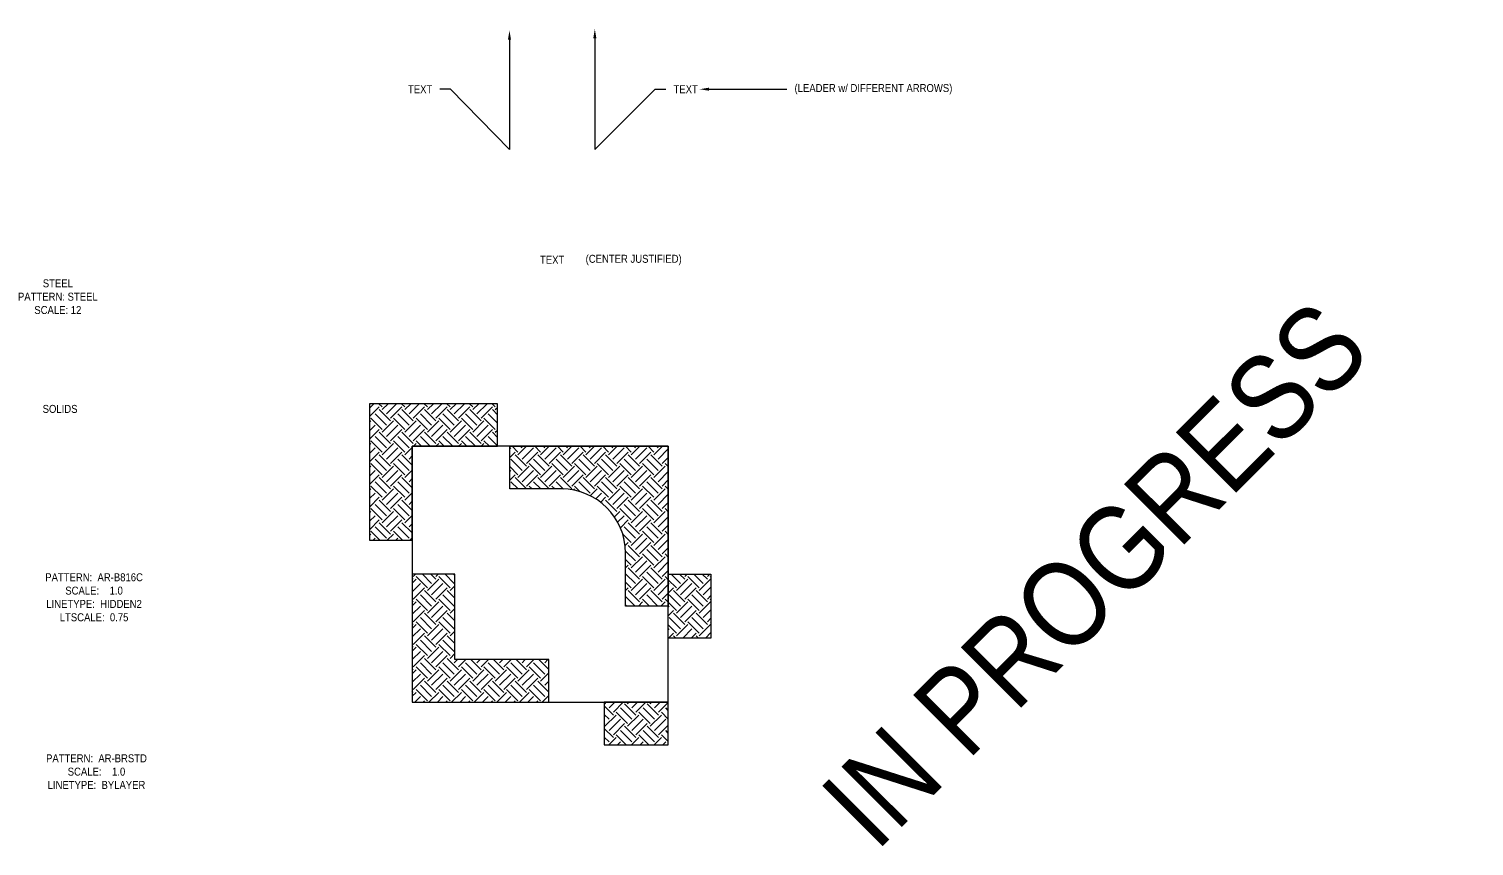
# Model space of a CAD drawing. Header units: inches. Extents: x -16404 to 14624, y -1591 to 16152.
# Drawn here: x 8091.9 to 8295.1, y -321.5 to -206.5 of the extents above; entities that cross this region are included whole.
import ezdxf
from ezdxf import colors
from ezdxf.entities.mleader import LeaderData, LeaderLine
from ezdxf.math import Vec2, Vec3

# ---------------------------------------------------------------- set-up
doc = ezdxf.new("R2010")
doc.units = ezdxf.units.IN
doc.header["$LTSCALE"] = 24
doc.header["$MEASUREMENT"] = 0
doc.layers.add('S-ANNO-NONPLOT', color=253, linetype='CONTINUOUS', plot=False)
for name, color, linetype in [('S-ANNO-NOTE', 4, 'CONTINUOUS'), ('S-FNDN-WALL', 4, 'CONTINUOUS'), ('S-ROOM-NAME', 252, 'CONTINUOUS')]:
    doc.layers.add(name, color=color, linetype=linetype)
doc.layers.add('S-HATCH-SOIL', color=7, linetype='CONTINUOUS', true_color=0x8f8f8f, transparency=0.8)
doc.styles.add('Arial', font='arial.ttf', dxfattribs={"width": 0.85})
pattern_1 = [(45, (4298.9067, -1794.977), (2e-16, 3.1819805), [2.25, -2.25]), (45, (4298.31, -1794.3803), (2e-16, 3.1819805), [2.25, -2.25]), (45, (4297.7134, -1793.7837), (2e-16, 3.1819805), [2.25, -2.25]), (135, (4297.7134, -1793.386), (-3.1819805, 7e-16), [2.25, -2.25]), (135, (4298.31, -1792.7893), (-3.1819805, 7e-16), [2.25, -2.25]), (135, (4298.9067, -1792.1927), (-3.1819805, 7e-16), [2.25, -2.25])]

msp = doc.modelspace()

# ---------------------------------------------------------------- hatches: boundary and pattern name
at = {"layer": 'S-HATCH-SOIL'}
h = msp.add_hatch(dxfattribs=at)
h.set_pattern_fill('EARTH', color=256, scale=9, angle=45, style=0)
h.set_pattern_definition(pattern_1)
h.paths.add_polyline_path([(8145.77284, -265.22518), (8157.77284, -265.22518), (8157.77284, -259.22518), (8139.77284, -259.22518), (8139.77284, -278.44052), (8145.77284, -278.44052)])
h = msp.add_hatch(dxfattribs=at)
h.set_pattern_fill('EARTH', color=256, scale=9, angle=45, style=0)
h.set_pattern_definition(pattern_1)
edge = h.paths.add_edge_path()
edge.add_line((8181.77284, -287.6905), (8175.77284, -287.6905))
edge.add_line((8175.77284, -287.6905), (8175.77284, -280.22518))
edge.add_arc((8166.77284, -280.22518), 9, 0, 90)
edge.add_line((8166.77284, -271.22518), (8159.4896, -271.22518))
edge.add_line((8159.4896, -271.22518), (8159.4896, -265.22518))
edge.add_line((8159.4896, -265.22518), (8181.77284, -265.22518))
edge.add_line((8181.77284, -265.22518), (8181.77284, -287.6905))
h = msp.add_hatch(dxfattribs=at)
h.set_pattern_fill('EARTH', color=256, scale=9, angle=45, style=0)
h.set_pattern_definition(pattern_1)
h.paths.add_polyline_path([(8151.77284, -295.22518), (8151.77284, -283.22518), (8145.77284, -283.22518), (8145.77284, -301.22518), (8164.98817, -301.22518), (8164.98817, -295.22518)])
h = msp.add_hatch(dxfattribs=at)
h.set_pattern_fill('EARTH', color=256, scale=9, angle=45, style=0)
h.set_pattern_definition(pattern_1)
h.paths.add_polyline_path([(8181.77284, -283.1905), (8187.77284, -283.1905), (8187.77284, -292.1905), (8181.77284, -292.1905)])
h = msp.add_hatch(dxfattribs=at)
h.set_pattern_fill('EARTH', color=256, scale=9, angle=45, style=0)
h.set_pattern_definition([(45, (4307.9413, -1794.977), (2e-16, 3.1819805), [2.25, -2.25]), (45, (4307.3447, -1794.3803), (2e-16, 3.1819805), [2.25, -2.25]), (45, (4306.748, -1793.7837), (2e-16, 3.1819805), [2.25, -2.25]), (135, (4306.748, -1793.386), (-3.1819805, 7e-16), [2.25, -2.25]), (135, (4307.3447, -1792.7893), (-3.1819805, 7e-16), [2.25, -2.25]), (135, (4307.9413, -1792.1927), (-3.1819805, 7e-16), [2.25, -2.25])])
h.paths.add_polyline_path([(8172.77284, -301.22518), (8172.77284, -307.22518), (8181.77284, -307.22518), (8181.77284, -301.22518)])

# ---------------------------------------------------------------- linework, layer by layer
at = {"layer": 'S-ANNO-NONPLOT', "linetype": 'ByBlock'}
for p, q in [((8159.4896, -265.22518), (8181.77284, -265.22518)), ((8181.77284, -265.22518), (8181.77284, -287.6905))]:
    msp.add_line(p, q, dxfattribs=at)
for points in [[(8145.77284, -265.22518), (8157.77284, -265.22518), (8157.77284, -259.22518), (8139.77284, -259.22518), (8139.77284, -278.44052), (8145.77284, -278.44052), (8145.77284, -265.22518)], [(8151.77284, -295.22518), (8151.77284, -283.22518), (8145.77284, -283.22518), (8145.77284, -301.22518), (8164.98817, -301.22518), (8164.98817, -295.22518), (8151.77284, -295.22518)]]:
    msp.add_lwpolyline(points, dxfattribs=at)
msp.add_lwpolyline([(8181.77284, -287.6905), (8175.77284, -287.6905), (8175.77284, -280.22518, 0.414213562), (8166.77284, -271.22518), (8159.4896, -271.22518), (8159.4896, -265.22518), (8181.77284, -265.22518), (8181.77284, -287.6905)], format="xyb", dxfattribs=at)
for points in [[(8181.77284, -283.1905), (8187.77284, -283.1905), (8187.77284, -292.1905), (8181.77284, -292.1905)], [(8172.77284, -301.22518), (8172.77284, -307.22518), (8181.77284, -307.22518), (8181.77284, -301.22518)]]:
    msp.add_lwpolyline(points, close=True, dxfattribs=at)
at = {"layer": 'S-FNDN-WALL', "linetype": 'Continuous'}
msp.add_lwpolyline([(8145.77284, -265.22518), (8145.77284, -301.22518), (8181.77284, -301.22518), (8181.77284, -265.22518)], close=True, dxfattribs=at)

# ---------------------------------------------------------------- texts
at = {"layer": 'S-ANNO-NOTE', "char_height": 1.125, "attachment_point": 5, "style": 'Arial'}
for s, insert, width in [('TEXT', (8165.44828, -238.98563), 8.9172865), ('STEEL\\PPATTERN:^ISTEEL \\PSCALE:^I12', (8095.95701, -244.17972), 29.4226747), ('SOLIDS', (8096.27284, -259.96939), 29.4226747), ('PATTERN:  AR-B816C\\PSCALE:    1.0\\PLINETYPE:  HIDDEN2\\PLTSCALE:  0.75', (8101.05234, -286.46768), 29.4226747), ('PATTERN:  AR-BRSTD\\PSCALE:    1.0\\PLINETYPE:  BYLAYER', (8101.3913, -310.9872), 29.4226747)]:
    msp.add_mtext(s, dxfattribs=dict(at, insert=insert, width=width))
at = {"layer": 'S-ANNO-NOTE', "color": 191, "insert": (8170.156, -239.01242), "char_height": 1.125, "width": 15.7211457, "attachment_point": 4, "style": 'Arial'}
msp.add_mtext('(CENTER JUSTIFIED)', dxfattribs=at)
at = {"layer": 'S-ROOM-NAME', "ltscale": 0.25, "insert": (8241.77284, -283.22518), "char_height": 12, "width": 129.2001168, "attachment_point": 5, "rotation": 45, "style": 'Arial'}
msp.add_mtext('{\\fArial|b0|i0|c0|p34;IN PROGRESS}', dxfattribs=at)

# ---------------------------------------------------------------- leaders
at = {"layer": 'S-ANNO-NOTE'}
ml = msp.add_multileader_mtext('Standard', dxfattribs=at)
ml.set_content('TEXT', color=4, style='Arial')
ml.set_leader_properties(color=2)
ml.build(insert=Vec2(0, 0))
ml.multileader.update_dxf_attribs({"dogleg_length": 0.36, "arrow_head_size": 1.3125, "scale": 12})
ctx = ml.context
ctx.base_point, ctx.scale, ctx.char_height, ctx.arrow_head_size, ctx.landing_gap_size, ctx.plane_origin = Vec3(8144.16104, -214.98563), 12, 1.125, 1.3125, 1.08, Vec3(8196.04538, 83.3492)
ctx.text_align_type = 2
notes = []
notes.append((ctx, [(0, (1, 1, 0), (8151.17704, -214.98563), (-1, 0), 1.5, [(1, [(8159.44828, -206.71439), (8159.44828, -223.47091)], 0, [])])]))
ctx.mtext.insert, ctx.mtext.width, ctx.mtext.alignment, ctx.mtext.flow_direction = Vec3(8148.59704, -214.42313), 20, 3, 5
ml = msp.add_multileader_mtext('Standard', dxfattribs=at)
ml.set_content('TEXT', color=4, style='Arial')
ml.set_leader_properties(color=2)
ml.build(insert=Vec2(0, 0))
ml.multileader.update_dxf_attribs({"dogleg_length": 0.36, "arrow_head_size": 1.3125, "scale": 12})
ctx = ml.context
ctx.base_point, ctx.scale, ctx.char_height, ctx.arrow_head_size, ctx.landing_gap_size, ctx.plane_origin = Vec3(8181.43356, -214.98563), 12, 1.125, 1.3125, 1.08, Vec3(8136.22678, 83.3492)
notes.append((ctx, [(0, (1, 1, 0), (8179.93356, -214.98563), (1, 0), 1.5, [(1, [(8171.44828, -206.50034), (8171.44828, -223.47091)], 0, [])])]))
ctx.mtext.insert, ctx.mtext.width, ctx.mtext.flow_direction = Vec3(8182.51356, -214.42313), 20, 5
at = {"layer": 'S-ANNO-NOTE', "color": 191}
ml = msp.add_multileader_mtext('Standard', dxfattribs=at)
ml.set_content('(LEADER w/ DIFFERENT ARROWS)', color=191, style='Arial')
ml.set_leader_properties(color=191)
ml.build(insert=Vec2(0, 0))
ml.multileader.update_dxf_attribs({"text_right_attachment_type": 3, "dogleg_length": 0.36, "arrow_head_size": 1.3125, "scale": 12})
ctx = ml.context
ctx.base_point, ctx.scale, ctx.char_height, ctx.arrow_head_size, ctx.landing_gap_size, ctx.plane_origin = Vec3(8198.44079, -214.98563), 12, 1.125, 1.3125, 1.08, Vec3(8152.36894, 82.1226)
ctx.right_attachment = 3
notes.append((ctx, [(0, (1, 1, 0), (8196.94079, -214.98563), (1, 0), 1.5, [(0, [(8186.17721, -214.98563)], 0, [])])]))
ctx.mtext.insert, ctx.mtext.width, ctx.mtext.defined_height, ctx.mtext.flow_direction = Vec3(8199.52079, -214.25775), 29.9712539, 4.58142, 5
for ctx, leaders in notes:
    for number, flags, end, landing, length, lines in leaders:
        leader = LeaderData()
        leader.index, (leader.has_last_leader_line, leader.has_dogleg_vector, leader.attachment_direction) = number, flags
        leader.last_leader_point, leader.dogleg_vector, leader.dogleg_length = Vec3(end), Vec3(landing), length
        for number, points, colour, breaks in lines:
            line = LeaderLine()
            line.index, line.vertices, line.color, line.breaks = number, Vec3.list(points), colors.encode_raw_color(colour), breaks
            leader.lines.append(line)
        ctx.leaders.append(leader)

doc.saveas('drawing.dxf')
